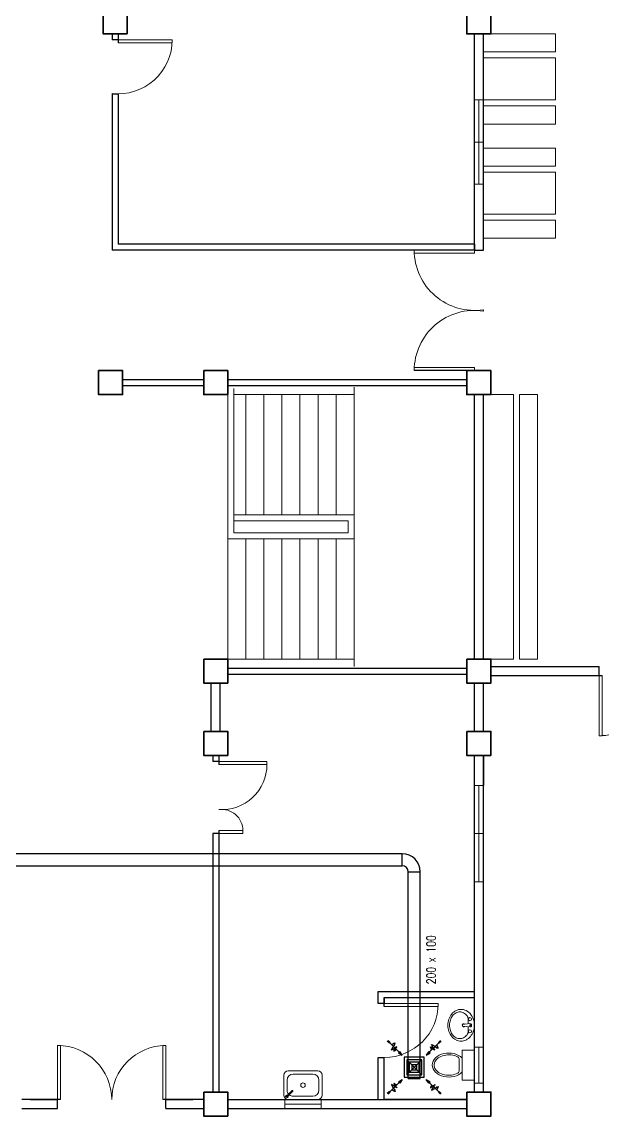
# Model space of a CAD drawing. Header units: millimetres. Extents: x 3 to 434, y 1 to 233.
# Drawn here: x 53.29 to 62.96, y 191.67 to 209.87 of the extents above; entities that cross this region are included whole.
import ezdxf

# ---------------------------------------------------------------- set-up
doc = ezdxf.new("R2010")
doc.units = ezdxf.units.MM
doc.header["$MEASUREMENT"] = 0
for name, color, linetype in [('AIR', 7, 'Continuous'), ('AIR-00', 8, 'Continuous'), ('AIR-03', 30, 'Continuous'), ('ducting label', 7, 'Continuous'), ('exhaust', 1, 'Continuous')]:
    doc.layers.add(name, color=color, linetype=linetype)
doc.styles.add('Arch-Dim', font='simplex.shx', dxfattribs={"width": 0.75})

# ---------------------------------------------------------------- blocks, each defined once
blk = doc.blocks.new('GRILL-C-IN')
at = {"layer": 'AIR-00', "ltscale": 3}
for p, q in [((-0.623, 0.601), (-0.674, 0.651)), ((-0.601, 0.623), (-0.651, 0.674)), ((-0.637, 0.637), (-0.3, 0.3)), ((0.637, 0.637), (0.3, 0.3)), ((0.601, 0.623), (0.651, 0.674)), ((0.623, 0.601), (0.674, 0.651)), ((-0.637, -0.637), (-0.3, -0.3)), ((0.637, -0.637), (0.3, -0.3)), ((-0.623, -0.601), (-0.674, -0.651)), ((-0.601, -0.623), (-0.651, -0.674)), ((0.601, -0.623), (0.651, -0.674)), ((0.623, -0.601), (0.674, -0.651))]:
    blk.add_line(p, q, dxfattribs=at)
at = {"layer": 'AIR-00', "color": 50}
for p, q in [((-0.188, 0.187), (0.187, -0.188)), ((0.187, 0.187), (-0.188, -0.188))]:
    blk.add_line(p, q, dxfattribs=at)
at = {"layer": 'AIR-00', "ltscale": 3}
for points in [[(-0.362, 0.393), (-0.393, 0.362), (-0.3, 0.3)], [(0.393, 0.362), (0.362, 0.393), (0.3, 0.3)], [(-0.362, -0.393), (-0.393, -0.362), (-0.3, -0.3)], [(0.393, -0.362), (0.362, -0.393), (0.3, -0.3)]]:
    blk.add_lwpolyline(points, close=True, dxfattribs=at)
at = {"layer": 'AIR-00', "color": 50}
for points in [[(-0.188, -0.188), (0.187, -0.188), (0.187, 0.187), (-0.188, 0.187)], [(-0.125, -0.125), (0.125, -0.125), (0.125, 0.125), (-0.125, 0.125)], [(-0.062, -0.062), (0.062, -0.062), (0.062, 0.062), (-0.062, 0.062)]]:
    blk.add_lwpolyline(points, close=True, dxfattribs=at)
at = {"layer": 'AIR-00', "ltscale": 3}
for points in [[(-0.441, 0.441), (-0.512, 0.404), (-0.432, 0.514), (-0.568, 0.43), (-0.477, 0.6), (-0.561, 0.561)], [(0.441, 0.441), (0.404, 0.512), (0.514, 0.432), (0.43, 0.568), (0.6, 0.477), (0.561, 0.561)], [(-0.441, -0.441), (-0.512, -0.404), (-0.432, -0.514), (-0.568, -0.43), (-0.477, -0.6), (-0.561, -0.561)], [(0.441, -0.441), (0.404, -0.512), (0.514, -0.432), (0.43, -0.568), (0.6, -0.477), (0.561, -0.561)]]:
    blk.add_spline(points, degree=3, dxfattribs=at)
for points in [[(-0.3, 0.3), (-0.362, 0.393), (-0.393, 0.362)], [(0.3, 0.3), (0.393, 0.362), (0.362, 0.393)], [(-0.3, -0.3), (-0.362, -0.393), (-0.393, -0.362)], [(0.3, -0.3), (0.393, -0.362), (0.362, -0.393)]]:
    blk.add_solid(points, dxfattribs=at)
at = {"layer": 'AIR-03', "color": 6}
blk.add_lwpolyline([(-0.25, -0.25), (0.25, -0.25), (0.25, 0.25), (-0.25, 0.25)], close=True, dxfattribs=at)

msp = doc.modelspace()

# ---------------------------------------------------------------- linework, layer by layer
at = {"color": 8, "lineweight": 25}
for p, q in [((54.795, 209.677), (54.795, 209.577)), ((54.895, 209.577), (54.795, 209.577)), ((54.895, 209.677), (54.895, 209.577)), ((60.82, 206.075), (60.82, 209.675)), ((60.97, 206.075), (60.97, 209.675)), ((54.795, 208.682), (54.795, 206.075)), ((54.795, 208.677), (54.895, 208.677)), ((54.895, 208.677), (54.895, 206.175)), ((60.82, 206.175), (54.895, 206.175)), ((60.82, 206.075), (54.895, 206.075)), ((60.82, 206.075), (60.97, 206.075)), ((54.97, 203.925), (56.32, 203.925)), ((56.72, 203.925), (60.695, 203.925)), ((54.97, 203.825), (56.32, 203.825)), ((56.72, 203.825), (60.695, 203.825)), ((60.82, 199.275), (60.82, 203.675)), ((60.97, 199.275), (60.97, 203.675)), ((61.095, 199.15), (62.895, 199.15)), ((62.895, 199), (62.895, 199.15)), ((56.72, 199.125), (60.695, 199.125)), ((56.72, 199.025), (60.695, 199.025)), ((61.095, 199), (62.945, 199)), ((56.445, 198.072), (56.445, 198.875)), ((56.595, 198.072), (56.595, 198.875)), ((60.82, 198.072), (60.82, 198.875)), ((60.97, 198.072), (60.97, 198.875)), ((56.47, 197.672), (56.47, 197.572)), ((56.57, 197.672), (56.57, 197.522)), ((56.57, 197.672), (56.57, 197.572)), ((60.82, 192.072), (60.82, 197.672)), ((60.97, 192.072), (60.97, 197.672)), ((60.97, 197.672), (60.97, 197.172)), ((56.57, 197.572), (56.47, 197.572)), ((56.57, 196.422), (56.57, 192.072)), ((56.47, 196.372), (56.47, 192.072)), ((56.57, 196.372), (56.47, 196.372)), ((59.22, 193.547), (59.22, 193.747)), ((59.22, 193.747), (60.82, 193.747)), ((59.32, 193.547), (59.22, 193.547)), ((59.32, 193.497), (59.32, 193.647)), ((59.32, 193.647), (60.82, 193.647)), ((59.32, 193.647), (59.32, 193.547)), ((59.22, 191.947), (59.22, 192.647)), ((59.22, 192.647), (59.32, 192.647)), ((59.32, 191.947), (59.32, 192.647)), ((53.939, 191.947), (53.295, 191.947)), ((53.439, 191.947), (53.889, 191.947)), ((53.889, 191.797), (53.889, 191.947)), ((56.32, 191.947), (55.639, 191.947)), ((55.689, 191.947), (56.139, 191.947)), ((55.689, 191.797), (55.689, 191.947)), ((56.72, 191.947), (60.695, 191.947)), ((60.695, 191.947), (59.32, 191.947)), ((53.295, 191.797), (53.889, 191.797)), ((53.439, 191.797), (53.889, 191.797)), ((55.689, 191.797), (56.139, 191.797)), ((55.689, 191.797), (56.32, 191.797)), ((56.72, 191.797), (60.695, 191.797))]:
    msp.add_line(p, q, dxfattribs=at)
at = {"color": 8, "lineweight": -2}
for p, q in [((54.895, 209.677), (54.895, 209.527)), ((54.795, 208.682), (54.795, 208.677)), ((54.895, 206.075), (54.795, 206.075)), ((60.82, 206.075), (59.82, 206.075)), ((60.82, 206.175), (60.82, 206.075)), ((60.82, 204.075), (59.82, 204.075)), ((60.97, 192.072), (60.97, 192.222))]:
    msp.add_line(p, q, dxfattribs=at)
at = {"color": 8, "lineweight": 13}
for p, q in [((54.895, 209.577), (55.795, 209.577)), ((55.795, 209.527), (54.895, 209.527)), ((55.795, 209.577), (55.795, 209.527)), ((62.895, 199), (62.895, 198)), ((62.945, 198), (62.945, 199)), ((62.895, 198), (62.945, 198)), ((59.32, 193.547), (60.22, 193.547)), ((60.22, 193.497), (59.32, 193.497)), ((60.22, 193.547), (60.22, 193.497)), ((53.889, 191.947), (53.889, 192.847)), ((53.889, 192.847), (53.939, 192.847)), ((53.939, 192.847), (53.939, 191.947)), ((55.689, 192.847), (55.639, 192.847)), ((55.639, 192.847), (55.639, 191.947)), ((55.689, 191.947), (55.689, 192.847)), ((53.939, 191.947), (53.889, 191.947)), ((55.689, 191.947), (55.639, 191.947))]:
    msp.add_line(p, q, dxfattribs=at)
at = {"color": 8, "lineweight": 9}
for p, q in [((62.17, 209.675), (60.97, 209.675)), ((60.97, 209.675), (60.97, 209.375)), ((62.17, 209.375), (62.17, 209.675)), ((60.97, 209.375), (62.17, 209.375)), ((62.17, 209.275), (60.97, 209.275)), ((60.97, 209.275), (60.97, 208.575)), ((62.17, 208.575), (62.17, 209.275)), ((60.97, 208.575), (60.82, 208.575)), ((60.895, 207.175), (60.895, 208.575)), ((60.97, 208.575), (62.17, 208.575)), ((62.17, 208.475), (60.97, 208.475)), ((60.97, 208.475), (60.97, 208.175)), ((62.17, 208.175), (62.17, 208.475)), ((60.97, 208.175), (62.17, 208.175)), ((60.82, 207.875), (60.97, 207.875)), ((62.17, 207.775), (60.97, 207.775)), ((60.97, 207.775), (60.97, 207.475)), ((62.17, 207.475), (62.17, 207.775)), ((60.97, 207.475), (62.17, 207.475)), ((62.17, 207.375), (60.97, 207.375)), ((60.97, 207.375), (60.97, 206.675)), ((62.17, 206.675), (62.17, 207.375)), ((60.82, 207.175), (60.97, 207.175)), ((60.97, 206.675), (62.17, 206.675)), ((62.17, 206.575), (60.97, 206.575)), ((60.97, 206.575), (60.97, 206.275)), ((62.17, 206.275), (62.17, 206.575)), ((60.97, 206.275), (62.17, 206.275)), ((56.82, 203.675), (56.82, 203.775)), ((58.82, 203.8), (58.82, 203.675)), ((56.72, 201.275), (56.72, 203.675)), ((56.82, 201.375), (56.82, 203.675)), ((58.82, 203.675), (56.82, 203.675)), ((57.02, 203.675), (57.02, 201.675)), ((57.32, 203.675), (57.32, 201.675)), ((57.62, 203.675), (57.62, 201.675)), ((57.92, 203.675), (57.92, 201.675)), ((58.22, 203.675), (58.22, 201.675)), ((58.52, 203.675), (58.52, 201.675)), ((58.82, 203.675), (58.82, 201.675)), ((61.47, 203.675), (61.095, 203.675)), ((61.47, 199.275), (61.47, 203.675)), ((61.57, 199.275), (61.57, 203.675)), ((61.57, 203.675), (61.87, 203.675)), ((61.87, 203.675), (61.87, 199.275)), ((58.52, 201.675), (56.82, 201.675)), ((58.52, 201.675), (58.82, 201.675)), ((58.82, 201.575), (58.82, 201.675)), ((58.52, 201.575), (56.82, 201.575)), ((58.52, 201.575), (58.72, 201.575)), ((58.72, 201.375), (58.72, 201.575)), ((58.82, 201.375), (58.82, 201.575)), ((58.52, 201.375), (56.82, 201.375)), ((58.52, 201.375), (58.72, 201.375)), ((58.82, 201.275), (58.82, 201.375)), ((58.52, 201.275), (56.72, 201.275)), ((56.72, 201.275), (56.72, 199.275)), ((57.02, 201.275), (57.02, 199.275)), ((57.32, 201.275), (57.32, 199.275)), ((57.62, 201.275), (57.62, 199.275)), ((57.92, 201.275), (57.92, 199.275)), ((58.22, 201.275), (58.22, 199.275)), ((58.52, 201.275), (58.52, 199.275)), ((58.52, 201.275), (58.82, 201.275)), ((58.82, 201.275), (58.82, 199.275)), ((58.82, 199.275), (56.72, 199.275)), ((58.82, 199.15), (58.82, 199.275)), ((60.97, 199.275), (61.47, 199.275)), ((61.87, 199.275), (61.57, 199.275)), ((60.97, 197.172), (60.82, 197.172)), ((60.82, 197.172), (60.82, 196.372)), ((60.895, 195.572), (60.895, 197.172)), ((60.82, 196.372), (60.97, 196.372)), ((60.97, 196.372), (60.97, 195.572)), ((60.97, 195.572), (60.82, 195.572)), ((60.622, 193.198), (60.744, 193.212)), ((60.622, 193.169), (60.744, 193.156)), ((60.82, 192.772), (60.62, 192.772)), ((60.62, 192.772), (60.62, 192.272)), ((60.82, 192.222), (60.82, 192.822)), ((60.82, 192.822), (60.97, 192.822)), ((60.82, 192.272), (60.82, 192.772)), ((60.895, 192.822), (60.895, 192.222)), ((60.57, 192.613), (60.57, 192.432)), ((60.62, 192.272), (60.82, 192.272)), ((60.97, 192.222), (60.82, 192.222)), ((57.67, 191.797), (57.67, 191.947)), ((57.67, 191.947), (58.27, 191.947)), ((58.27, 191.872), (57.67, 191.872)), ((58.27, 191.947), (58.27, 191.797))]:
    msp.add_line(p, q, dxfattribs=at)
at = {"color": 8, "lineweight": 9, "ltscale": 0.4}
for p, q in [((57.725, 192.427), (58.215, 192.427)), ((57.65, 192.022), (57.65, 192.352)), ((57.705, 192.102), (57.705, 192.272)), ((57.805, 192.372), (58.135, 192.372)), ((58.235, 192.272), (58.235, 192.102)), ((58.29, 192.352), (58.29, 192.022)), ((57.697, 192.007), (57.788, 192.098)), ((57.709, 191.994), (57.8, 192.086)), ((58.215, 191.947), (57.725, 191.947)), ((58.135, 192.002), (57.805, 192.002))]:
    msp.add_line(p, q, dxfattribs=at)
at = {"color": 8, "lineweight": 35}
for points in [[(54.645, 210.077), (55.045, 210.077), (55.045, 209.677), (54.645, 209.677)], [(60.695, 210.075), (61.095, 210.075), (61.095, 209.675), (60.695, 209.675)], [(54.57, 204.075), (54.97, 204.075), (54.97, 203.675), (54.57, 203.675)], [(56.32, 204.075), (56.72, 204.075), (56.72, 203.675), (56.32, 203.675)], [(60.695, 204.075), (61.095, 204.075), (61.095, 203.675), (60.695, 203.675)], [(56.32, 199.275), (56.72, 199.275), (56.72, 198.875), (56.32, 198.875)], [(60.695, 199.275), (61.095, 199.275), (61.095, 198.875), (60.695, 198.875)], [(56.32, 198.072), (56.72, 198.072), (56.72, 197.672), (56.32, 197.672)], [(60.695, 198.072), (61.095, 198.072), (61.095, 197.672), (60.695, 197.672)], [(56.32, 192.072), (56.72, 192.072), (56.72, 191.672), (56.32, 191.672)], [(60.695, 192.072), (61.095, 192.072), (61.095, 191.672), (60.695, 191.672)]]:
    msp.add_lwpolyline(points, close=True, dxfattribs=at)
at = {"color": 8, "lineweight": 9}
for points in [[(60.82, 208.575), (60.97, 208.575), (60.97, 207.175), (60.82, 207.175)], [(60.82, 197.172), (60.97, 197.172), (60.97, 195.572), (60.82, 195.572)], [(60.82, 192.822), (60.97, 192.822), (60.97, 192.222), (60.82, 192.222)], [(57.67, 191.947), (58.27, 191.947), (58.27, 191.797), (57.67, 191.797)]]:
    msp.add_lwpolyline(points, close=True, dxfattribs=at)
at = {"color": 8, "lineweight": 13}
msp.add_lwpolyline([(60.82, 204.075), (60.82, 204.125), (59.82, 204.125), (59.82, 204.075, -0.459034), (60.97, 205.063), (60.97, 205.086), (60.97, 205.063), (60.97, 205.086, -0.459034), (59.82, 206.075), (59.82, 206.025), (60.82, 206.025), (60.82, 206.075)], format="xyb", dxfattribs=at)
at = {"color": 8, "lineweight": 13, "ltscale": 0.03}
for points in [[(56.57, 197.522), (56.57, 197.572), (57.37, 197.572), (57.37, 197.522)], [(56.57, 196.372), (56.57, 196.422), (56.97, 196.422), (56.97, 196.372)]]:
    msp.add_lwpolyline(points, close=True, dxfattribs=at)
at = {"color": 8, "lineweight": 9}
for points in [[(60.578, 193.406, 0.124838), (60.515, 193.39, 0.105788), (60.458, 193.341, 0.086697), (60.421, 193.271, 0.076776), (60.408, 193.184, 0.076776), (60.421, 193.096, 0.086697), (60.458, 193.027, 0.105788), (60.515, 192.977, 0.124838), (60.578, 192.961, 0.124838), (60.64, 192.977, 0.105788), (60.698, 193.027, 0.040067), (60.718, 193.057), (60.718, 193.159, 0.040067)], [(60.718, 193.208), (60.718, 193.31, 0.040067), (60.698, 193.341, 0.105788), (60.64, 193.39, 0.124838), (60.578, 193.406, 0.124838)]]:
    msp.add_lwpolyline(points, format="xyb", dxfattribs=at)
for centre, radius in [((60.747, 193.285), 0.0255), ((60.753, 193.184), 0.0095), ((60.747, 193.082), 0.0255)]:
    msp.add_circle(centre, radius, dxfattribs=at)
at = {"color": 8, "lineweight": 9, "ltscale": 0.4}
msp.add_circle((57.97, 192.187), 0.0375, dxfattribs=at)
at = {"color": 8, "lineweight": 13}
for centre, radius, start, end in [((54.895, 209.577), 0.9, 263.6206, 0), ((62.895, 199), 1, 270, 8.6269), ((59.32, 193.547), 0.9, 270, 0), ((53.889, 191.947), 0.9, 0, 90), ((55.689, 191.947), 0.9, 90, 180)]:
    msp.add_arc(centre, radius, start, end, dxfattribs=at)
at = {"color": 8, "lineweight": 13, "ltscale": 0.03}
for centre, radius, start, end in [((56.618, 197.522), 0.752, 266.3048, 0), ((56.617, 196.422), 0.353, 0, 97.6281)]:
    msp.add_arc(centre, radius, start, end, dxfattribs=at)
at = {"color": 8, "lineweight": 9}
for centre, radius, start, end in [((60.648, 193.2), 0.267, 140.1732, 160.9431), ((60.618, 193.225), 0.228, 116.4127, 140.1732), ((60.599, 193.263), 0.185, 90, 116.4127), ((60.599, 193.263), 0.185, 63.5873, 90), ((60.58, 193.225), 0.228, 39.8268, 63.5873), ((60.55, 193.2), 0.267, 19.0569, 39.8268), ((60.695, 193.184), 0.317, 160.9431, 180), ((60.695, 193.184), 0.317, 180, 199.0569), ((60.645, 193.184), 0.025, 161.3793, 198.6207), ((60.716, 193.184), 0.0948, 171.2026, 188.7974), ((60.645, 193.184), 0.025, 48.7978, 143.6932), ((60.645, 193.184), 0.025, 216.3068, 311.2022), ((60.747, 193.184), 0.028, 263.7545, 96.2455), ((60.503, 193.184), 0.317, 0, 19.0569), ((60.503, 193.184), 0.317, 340.9431, 0), ((60.648, 193.168), 0.267, 199.0569, 219.8268), ((60.618, 193.143), 0.228, 219.8268, 243.5873), ((60.599, 193.104), 0.185, 243.5873, 270), ((60.599, 193.104), 0.185, 270, 296.4127), ((60.58, 193.143), 0.228, 296.4127, 320.1732), ((60.55, 193.168), 0.267, 320.1732, 340.9431), ((60.52, 192.613), 0.05, 0, 61.8499), ((60.52, 192.432), 0.05, 298.0084, 360)]:
    msp.add_arc(centre, radius, start, end, dxfattribs=at)
at = {"color": 8, "lineweight": 9, "ltscale": 0.4}
for centre, radius, start, end in [((57.725, 192.352), 0.075, 90, 180), ((58.215, 192.352), 0.075, 0, 90), ((57.805, 192.272), 0.1, 90, 180), ((58.135, 192.272), 0.1, 0, 90), ((57.805, 192.102), 0.1, 180, 219.9868), ((57.794, 192.092), 0.00874, 315, 135), ((58.135, 192.102), 0.1, 270, 0), ((57.725, 192.022), 0.075, 180, 270), ((57.703, 192.001), 0.0217, 68.7565, 21.2435), ((57.703, 192.001), 0.0145, 82.0499, 7.9501), ((57.703, 192.001), 0.00874, 135, 315), ((57.805, 192.102), 0.1, 230.0132, 270), ((58.215, 192.022), 0.075, 270, 0)]:
    msp.add_arc(centre, radius, start, end, dxfattribs=at)
at = {"color": 8, "lineweight": 9}
msp.add_ellipse((60.395, 192.522), major_axis=(0.275, 0), ratio=0.727273, start_param=0.612555, end_param=5.670631, dxfattribs=at)
msp.add_open_spline([(60.543, 192.657), (60.527, 192.666), (60.509, 192.673), (60.418, 192.7), (60.331, 192.695), (60.199, 192.637), (60.158, 192.587), (60.144, 192.489), (60.17, 192.437), (60.281, 192.363), (60.365, 192.345), (60.479, 192.361), (60.514, 192.372), (60.543, 192.388)], degree=3, knots=[0.937253, 0.937253, 0.937253, 0.937253, 1.185372, 1.185372, 2.113864, 2.113864, 3.042356, 3.042356, 3.970847, 3.970847, 4.899339, 4.899339, 5.346062, 5.346062, 5.346062, 5.346062], dxfattribs=at)
at = {"layer": 'exhaust'}
for p, q in [((59.621, 196.037), (46.424, 196.037)), ((59.621, 195.837), (59.621, 196.037)), ((45.624, 195.837), (59.621, 195.837)), ((59.721, 192.297), (59.721, 195.737)), ((59.721, 195.737), (59.921, 195.737)), ((59.921, 192.297), (59.921, 195.737)), ((59.721, 192.297), (59.921, 192.297))]:
    msp.add_line(p, q, dxfattribs=at)
for radius in [0.3, 0.1]:
    msp.add_arc((59.621, 195.737), radius, 0, 90, dxfattribs=at)

# ---------------------------------------------------------------- block references
at = {"layer": 'AIR', "xscale": 0.6658363358532475, "yscale": 0.6658363358532475, "zscale": 0.6658363358532475}
msp.add_blockref('GRILL-C-IN', (59.821, 192.484), dxfattribs=at)

# ---------------------------------------------------------------- texts
at = {"layer": 'ducting label', "color": 240, "linetype": 'Continuous', "lineweight": 25, "true_color": 0xed1f24, "insert": (60.026, 193.866), "char_height": 0.15, "attachment_point": 1, "rotation": 90, "style": 'Arch-Dim'}
msp.add_mtext_dynamic_manual_height_columns('\\A1;200 x 100', width=1.19515, gutter_width=1.011, heights=[0], dxfattribs=at)

doc.saveas('drawing.dxf')
